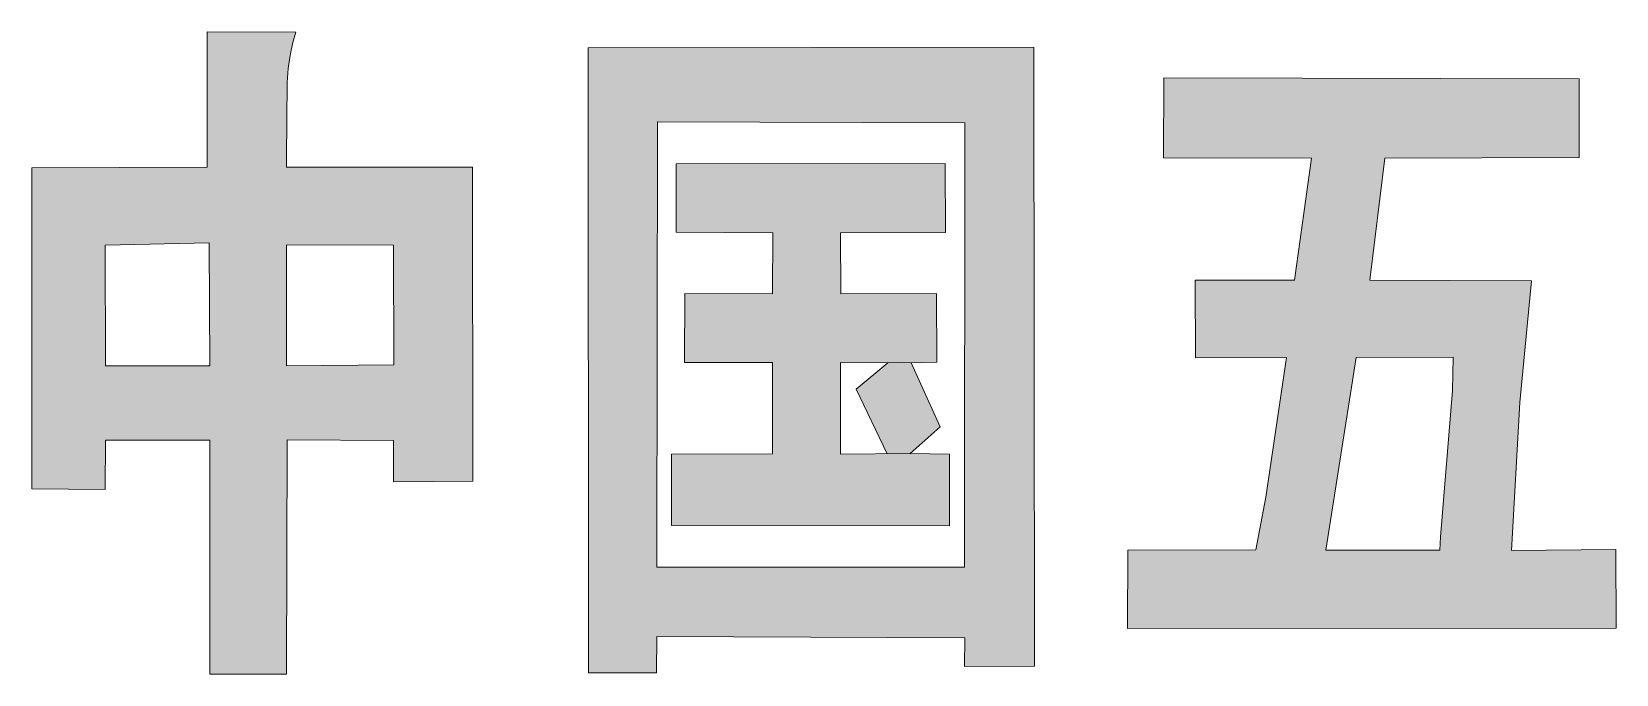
# Model space of a CAD drawing. Header units: millimetres. Extents: x 96 to 23960, y 200 to 17000.
# Drawn here: x 22040 to 22454.5, y 7680.7 to 7848.6 of the extents above; entities that cross this region are included whole.
import ezdxf

# ---------------------------------------------------------------- set-up
doc = ezdxf.new("R2010")
doc.units = ezdxf.units.MM
doc.linetypes.add('XKITLINE00', pattern=[0])
doc.layers.add('OtherObjectType', color=1, linetype='Continuous', lineweight=0)

# ---------------------------------------------------------------- blocks, each defined once
blk = doc.blocks.new('*A7')
at = {"layer": 'OtherObjectType'}
for points in [[(22106.65, 7761.32), (22134.7, 7761.58), (22134.6, 7792.87), (22155.33, 7813.21), (22155.37, 7731.19), (22134.66, 7731.03), (22134.6, 7741.79), (22106.82, 7741.97), (22106.65, 7680.75), (22086.61, 7680.73), (22086.59, 7741.85), (22059.29, 7741.88), (22059.23, 7729.03), (22040, 7729.16), (22040.07, 7813.08), (22085.89, 7813.22), (22085.91, 7848.59), (22109.08, 7848.46), (22108.73, 7847.29), (22108.4, 7846.12), (22107.86, 7843.76), (22107.43, 7841.37), (22107.1, 7838.97), (22106.79, 7835.33), (22106.67, 7815.69), (22106.63, 7813.25), (22155.33, 7813.21), (22086.43, 7793.44), (22059.23, 7792.81), (22059.27, 7761.29), (22086.6, 7761.31), (22086.43, 7793.44), (22155.33, 7813.21), (22134.6, 7792.87), (22106.62, 7792.9)], [(22203.51, 7708.71), (22284.02, 7708.68), (22284.11, 7824.83), (22185.58, 7844.41), (22302.17, 7844.55), (22302.34, 7682.88), (22283.99, 7682.78), (22284.13, 7690.26), (22203.53, 7690.63), (22203.42, 7681.1), (22185.62, 7681.13), (22185.58, 7844.41), (22284.11, 7824.83), (22203.68, 7825.09)], [(22411.64, 7754.84), (22411.87, 7763.58), (22386.44, 7763.52), (22432.35, 7783.53), (22429.3, 7751.71), (22427.05, 7713.05), (22454.34, 7713.28), (22454.51, 7692.74), (22326.66, 7692.72), (22326.69, 7713.17), (22360.25, 7713.23), (22362.87, 7726.99), (22368.21, 7763.49), (22344.39, 7763.41), (22344.32, 7783.72), (22370.36, 7783.71), (22374.77, 7815.55), (22336.05, 7815.61), (22336.11, 7836.57), (22444.78, 7836.31), (22444.81, 7815.71), (22393.99, 7815.53), (22389.99, 7783.71), (22432.35, 7783.53), (22386.44, 7763.52), (22378.52, 7713.12), (22408.32, 7713.12), (22408.51, 7716.61)], [(22233.88, 7796.02), (22208.56, 7796.24), (22208.59, 7814.11), (22278.99, 7814.2), (22279.04, 7796.12), (22251.56, 7796.05), (22251.65, 7780.12), (22276.68, 7780.22), (22276.73, 7762.23), (22270.08, 7762.08), (22251.58, 7762.14), (22251.61, 7738.21), (22269.75, 7738.41), (22280.05, 7738.27), (22280.08, 7719.54), (22207.34, 7719.6), (22207.4, 7738.27), (22233.82, 7738.28), (22233.79, 7762.22), (22210.77, 7762.19), (22210.82, 7780.2), (22233.8, 7780.14)], [(22263.76, 7738.35), (22255.66, 7755.18), (22263.92, 7762.1), (22270.08, 7762.08), (22277.62, 7745.36), (22269.75, 7738.41)]]:
    blk.add_hatch(color=7, dxfattribs=at).paths.add_polyline_path(points, flags=17)
at = {"layer": 'OtherObjectType', "color": 7, "linetype": 'XKITLINE00', "lineweight": 0}
for p, q in [((22085.91, 7848.59), (22085.89, 7813.22)), ((22085.89, 7813.22), (22085.91, 7848.59)), ((22109.08, 7848.46), (22085.91, 7848.59)), ((22085.91, 7848.59), (22109.08, 7848.46)), ((22108.4, 7846.12), (22108.73, 7847.29)), ((22108.73, 7847.29), (22108.4, 7846.12)), ((22108.73, 7847.29), (22109.08, 7848.46)), ((22109.08, 7848.46), (22108.73, 7847.29)), ((22107.43, 7841.37), (22107.86, 7843.76)), ((22107.86, 7843.76), (22107.43, 7841.37)), ((22107.86, 7843.76), (22108.4, 7846.12)), ((22108.4, 7846.12), (22107.86, 7843.76)), ((22302.17, 7844.55), (22185.58, 7844.41)), ((22185.58, 7844.41), (22302.17, 7844.55)), ((22185.58, 7844.41), (22185.62, 7681.13)), ((22185.62, 7681.13), (22185.58, 7844.41)), ((22302.34, 7682.88), (22302.17, 7844.55)), ((22302.17, 7844.55), (22302.34, 7682.88)), ((22106.79, 7835.33), (22107.1, 7838.97)), ((22107.1, 7838.97), (22106.79, 7835.33)), ((22107.1, 7838.97), (22107.43, 7841.37)), ((22107.43, 7841.37), (22107.1, 7838.97)), ((22106.67, 7815.69), (22106.79, 7835.33)), ((22106.79, 7835.33), (22106.67, 7815.69)), ((22336.11, 7836.57), (22336.05, 7815.61)), ((22336.05, 7815.61), (22336.11, 7836.57)), ((22444.78, 7836.31), (22336.11, 7836.57)), ((22336.11, 7836.57), (22444.78, 7836.31)), ((22444.81, 7815.71), (22444.78, 7836.31)), ((22444.78, 7836.31), (22444.81, 7815.71)), ((22203.51, 7708.71), (22203.68, 7825.09)), ((22203.68, 7825.09), (22203.51, 7708.71)), ((22203.68, 7825.09), (22284.11, 7824.83)), ((22284.11, 7824.83), (22203.68, 7825.09)), ((22284.11, 7824.83), (22284.02, 7708.68)), ((22284.02, 7708.68), (22284.11, 7824.83)), ((22106.63, 7813.25), (22106.67, 7815.69)), ((22106.67, 7815.69), (22106.63, 7813.25)), ((22208.59, 7814.11), (22208.56, 7796.24)), ((22278.99, 7814.2), (22208.59, 7814.11)), ((22279.04, 7796.12), (22278.99, 7814.2)), ((22336.05, 7815.61), (22374.77, 7815.55)), ((22374.77, 7815.55), (22336.05, 7815.61)), ((22374.77, 7815.55), (22370.36, 7783.71)), ((22370.36, 7783.71), (22374.77, 7815.55)), ((22389.99, 7783.71), (22393.99, 7815.53)), ((22393.99, 7815.53), (22389.99, 7783.71)), ((22393.99, 7815.53), (22444.81, 7815.71)), ((22444.81, 7815.71), (22393.99, 7815.53)), ((22040.07, 7813.08), (22040, 7729.16)), ((22040, 7729.16), (22040.07, 7813.08)), ((22085.89, 7813.22), (22040.07, 7813.08)), ((22040.07, 7813.08), (22085.89, 7813.22)), ((22155.33, 7813.21), (22106.63, 7813.25)), ((22106.63, 7813.25), (22155.33, 7813.21)), ((22155.37, 7731.19), (22155.33, 7813.21)), ((22155.33, 7813.21), (22155.37, 7731.19)), ((22059.23, 7792.81), (22086.43, 7793.44)), ((22086.43, 7793.44), (22059.23, 7792.81)), ((22059.27, 7761.29), (22059.23, 7792.81)), ((22059.23, 7792.81), (22059.27, 7761.29)), ((22086.43, 7793.44), (22086.6, 7761.31)), ((22086.6, 7761.31), (22086.43, 7793.44)), ((22106.65, 7761.32), (22106.62, 7792.9)), ((22106.62, 7792.9), (22134.6, 7792.87)), ((22134.6, 7792.87), (22106.62, 7792.9)), ((22106.62, 7792.9), (22106.65, 7761.32)), ((22134.6, 7792.87), (22134.7, 7761.58)), ((22134.7, 7761.58), (22134.6, 7792.87)), ((22208.56, 7796.24), (22233.88, 7796.02)), ((22233.88, 7796.02), (22233.8, 7780.14)), ((22251.56, 7796.05), (22279.04, 7796.12)), ((22251.65, 7780.12), (22251.56, 7796.05)), ((22370.36, 7783.71), (22344.32, 7783.72)), ((22344.32, 7783.72), (22344.39, 7763.41)), ((22344.39, 7763.41), (22344.32, 7783.72)), ((22344.32, 7783.72), (22370.36, 7783.71)), ((22432.35, 7783.53), (22389.99, 7783.71)), ((22389.99, 7783.71), (22432.35, 7783.53)), ((22429.3, 7751.71), (22432.35, 7783.53)), ((22432.35, 7783.53), (22429.3, 7751.71)), ((22210.82, 7780.2), (22210.77, 7762.19)), ((22233.8, 7780.14), (22210.82, 7780.2)), ((22276.68, 7780.22), (22251.65, 7780.12)), ((22276.73, 7762.23), (22276.68, 7780.22)), ((22086.6, 7761.31), (22059.27, 7761.29)), ((22059.27, 7761.29), (22086.6, 7761.31)), ((22134.7, 7761.58), (22106.65, 7761.32)), ((22106.65, 7761.32), (22134.7, 7761.58)), ((22210.77, 7762.19), (22233.79, 7762.22)), ((22233.79, 7762.22), (22233.82, 7738.28)), ((22251.61, 7738.21), (22251.58, 7762.14)), ((22270.08, 7762.08), (22251.58, 7762.14)), ((22251.58, 7762.14), (22251.61, 7738.21)), ((22263.92, 7762.1), (22255.66, 7755.18)), ((22270.08, 7762.08), (22276.73, 7762.23)), ((22277.62, 7745.36), (22270.08, 7762.08)), ((22344.39, 7763.41), (22368.21, 7763.49)), ((22368.21, 7763.49), (22344.39, 7763.41)), ((22368.21, 7763.49), (22362.87, 7726.99)), ((22362.87, 7726.99), (22368.21, 7763.49)), ((22378.52, 7713.12), (22386.44, 7763.52)), ((22386.44, 7763.52), (22378.52, 7713.12)), ((22386.44, 7763.52), (22411.87, 7763.58)), ((22411.87, 7763.58), (22386.44, 7763.52)), ((22411.87, 7763.58), (22411.64, 7754.84)), ((22411.64, 7754.84), (22411.87, 7763.58)), ((22255.66, 7755.18), (22263.76, 7738.35)), ((22411.64, 7754.84), (22408.51, 7716.61)), ((22408.51, 7716.61), (22411.64, 7754.84)), ((22427.05, 7713.05), (22429.3, 7751.71)), ((22429.3, 7751.71), (22427.05, 7713.05)), ((22269.75, 7738.41), (22277.62, 7745.36)), ((22059.23, 7729.03), (22059.29, 7741.88)), ((22059.29, 7741.88), (22059.23, 7729.03)), ((22059.29, 7741.88), (22086.59, 7741.85)), ((22086.59, 7741.85), (22059.29, 7741.88)), ((22086.59, 7741.85), (22086.61, 7680.73)), ((22086.61, 7680.73), (22086.59, 7741.85)), ((22106.65, 7680.75), (22106.82, 7741.97)), ((22106.82, 7741.97), (22106.65, 7680.75)), ((22106.82, 7741.97), (22134.6, 7741.79)), ((22134.6, 7741.79), (22106.82, 7741.97)), ((22134.6, 7741.79), (22134.66, 7731.03)), ((22134.66, 7731.03), (22134.6, 7741.79)), ((22207.4, 7738.27), (22207.34, 7719.6)), ((22233.82, 7738.28), (22207.4, 7738.27)), ((22251.61, 7738.21), (22269.75, 7738.41)), ((22280.05, 7738.27), (22269.75, 7738.41)), ((22280.08, 7719.54), (22280.05, 7738.27)), ((22134.66, 7731.03), (22155.37, 7731.19)), ((22155.37, 7731.19), (22134.66, 7731.03)), ((22040, 7729.16), (22059.23, 7729.03)), ((22059.23, 7729.03), (22040, 7729.16)), ((22362.87, 7726.99), (22360.25, 7713.23)), ((22360.25, 7713.23), (22362.87, 7726.99)), ((22207.34, 7719.6), (22280.08, 7719.54)), ((22408.51, 7716.61), (22408.32, 7713.12)), ((22408.32, 7713.12), (22408.51, 7716.61)), ((22326.69, 7713.17), (22326.66, 7692.72)), ((22326.66, 7692.72), (22326.69, 7713.17)), ((22360.25, 7713.23), (22326.69, 7713.17)), ((22326.69, 7713.17), (22360.25, 7713.23)), ((22408.32, 7713.12), (22378.52, 7713.12)), ((22378.52, 7713.12), (22408.32, 7713.12)), ((22454.34, 7713.28), (22427.05, 7713.05)), ((22427.05, 7713.05), (22454.34, 7713.28)), ((22454.51, 7692.74), (22454.34, 7713.28)), ((22454.34, 7713.28), (22454.51, 7692.74)), ((22284.02, 7708.68), (22203.51, 7708.71)), ((22203.51, 7708.71), (22284.02, 7708.68)), ((22203.42, 7681.1), (22203.53, 7690.63)), ((22203.53, 7690.63), (22203.42, 7681.1)), ((22203.53, 7690.63), (22284.13, 7690.26)), ((22284.13, 7690.26), (22203.53, 7690.63)), ((22284.13, 7690.26), (22283.99, 7682.78)), ((22283.99, 7682.78), (22284.13, 7690.26)), ((22326.66, 7692.72), (22454.51, 7692.74)), ((22454.51, 7692.74), (22326.66, 7692.72)), ((22185.62, 7681.13), (22203.42, 7681.1)), ((22203.42, 7681.1), (22185.62, 7681.13)), ((22283.99, 7682.78), (22302.34, 7682.88)), ((22302.34, 7682.88), (22283.99, 7682.78)), ((22086.61, 7680.73), (22106.65, 7680.75)), ((22106.65, 7680.75), (22086.61, 7680.73))]:
    blk.add_line(p, q, dxfattribs=at)

msp = doc.modelspace()

# ---------------------------------------------------------------- block references
at = {"lineweight": 0}
msp.add_blockref('*A7', (0, 0), dxfattribs=at)

doc.saveas('drawing.dxf')
